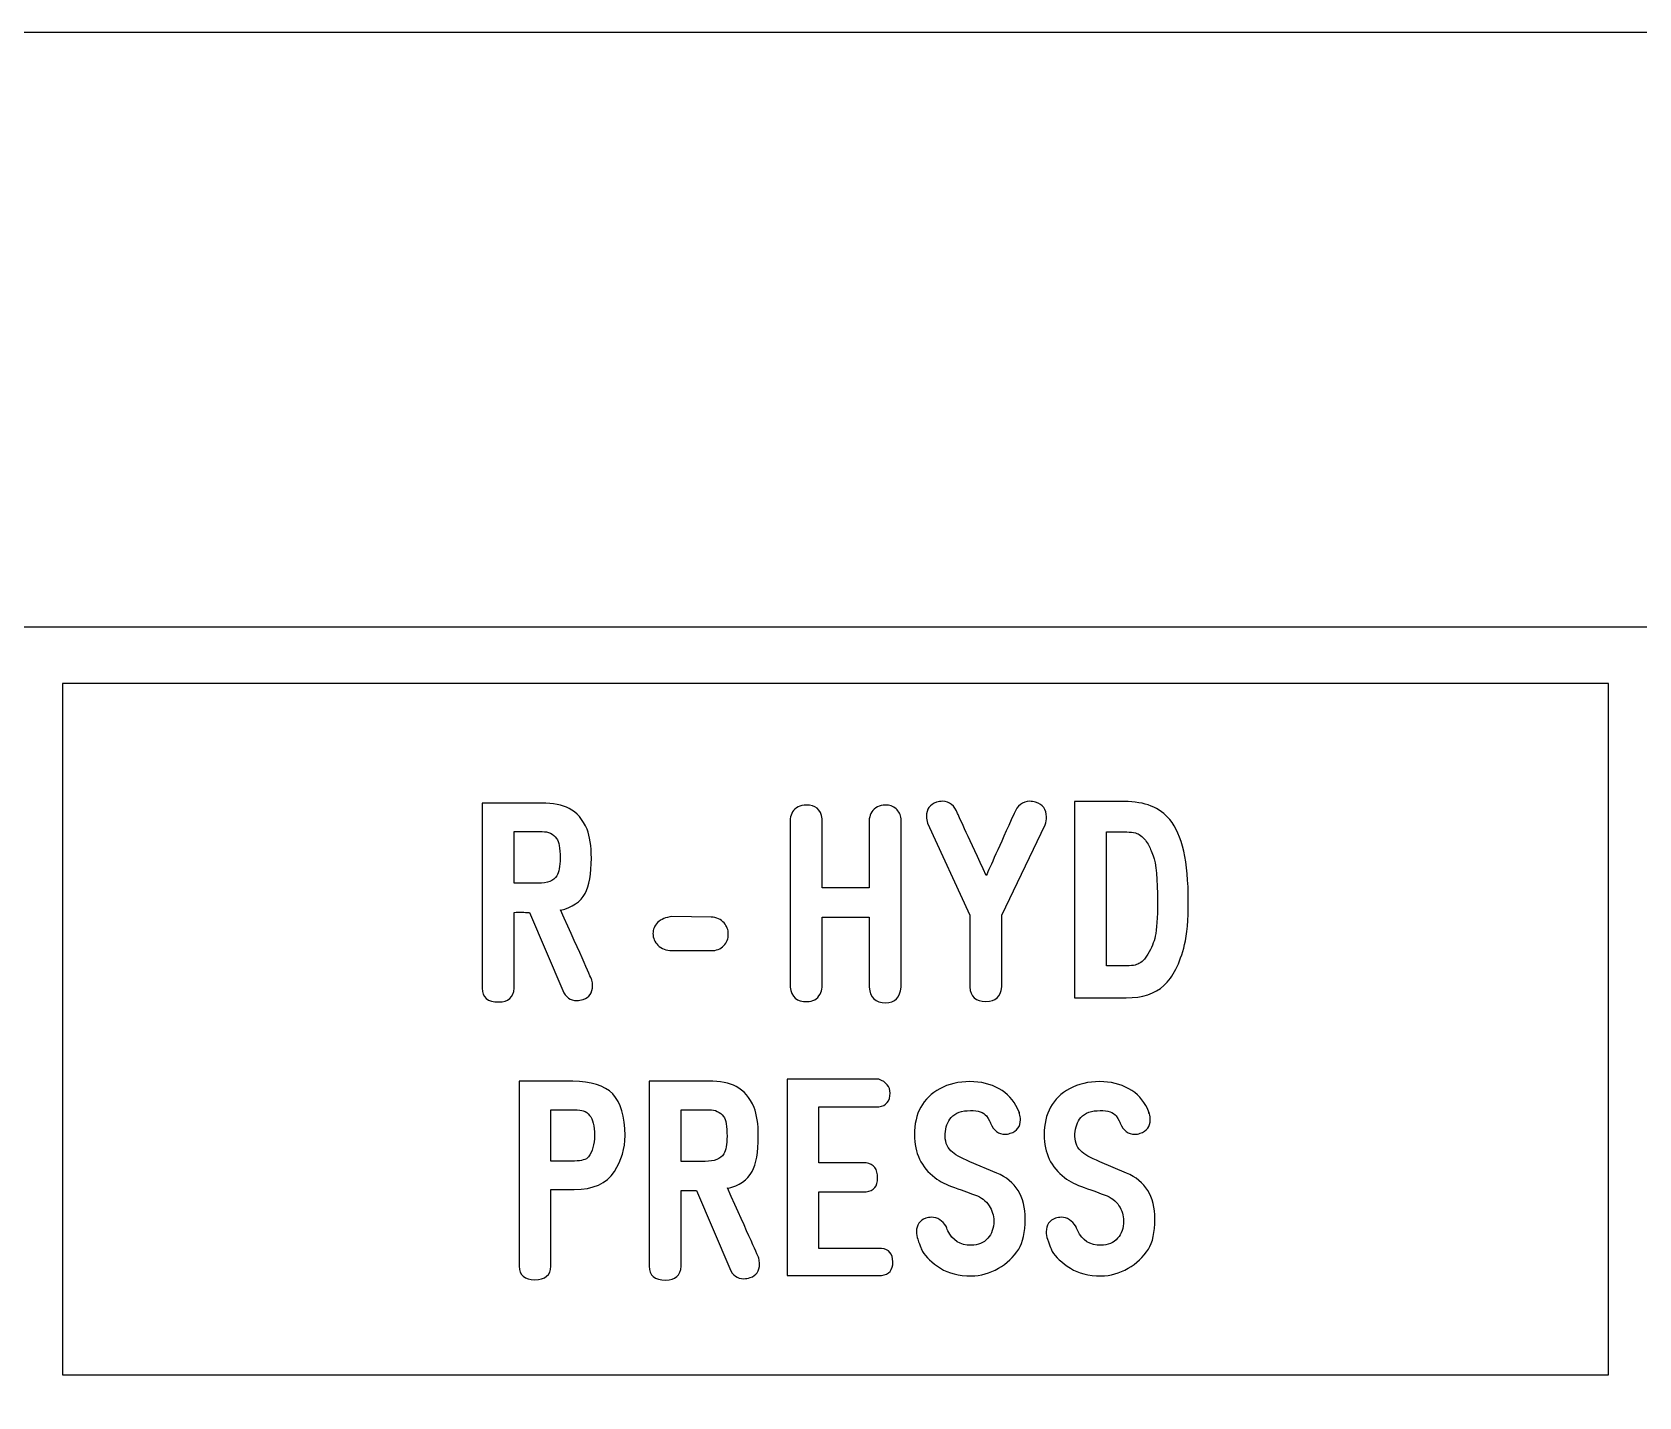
# Model space of a CAD drawing. Extents: x -224 to 225, y -79 to 79.
# Drawn here: x 152.49 to 177.49, y 57.14 to 78.38 of the extents above; entities that cross this region are included whole.
import ezdxf

# ---------------------------------------------------------------- set-up
doc = ezdxf.new("R2010")
doc.units = 0
doc.header["$MEASUREMENT"] = 0
doc.layers.add('PLAN_1', color=7, linetype='CONTINUOUS')

msp = doc.modelspace()

# ---------------------------------------------------------------- linework, layer by layer
at = {"layer": 'PLAN_1', "color": 250}
for points, knots in [([(223.9759, 78.3773), (223.9759, 78.3773), (80.9759, 78.3773), (80.9759, 78.3773), (80.9759, 78.3773), (80.4251, 78.3773), (79.9759, 77.9273), (79.9759, 77.3758), (79.9759, 77.3758), (79.9759, 77.3758), (79.9758, 71.3342), (79.9758, 71.3342), (79.9758, 71.3342), (79.9758, 70.7827), (80.4251, 70.3325), (80.9759, 70.3325), (80.9759, 70.3325), (80.9759, 70.3325), (84.7471, 70.3329), (84.7471, 70.3329), (84.7471, 70.3329), (84.7471, 70.3329), (84.7471, 70.3312), (84.7471, 70.3312), (84.7471, 70.3312), (84.7774, 70.3321), (84.8074, 70.3317), (84.8374, 70.3317), (84.8374, 70.3317), (88.2125, 70.3329), (90.9501, 67.5933), (90.9501, 64.2164), (90.9501, 64.2164), (90.9499, 60.8399), (88.2127, 58.101), (84.8374, 58.101), (84.8374, 58.101), (84.8072, 58.1014), (84.7774, 58.1018), (84.7474, 58.1024), (84.7474, 58.1024), (84.7474, 58.1024), (84.7471, 58.1014), (84.7471, 58.1014), (84.7471, 58.1014), (84.7471, 58.1014), (80.9759, 58.1014), (80.9759, 58.1014), (80.9759, 58.1014), (80.4251, 58.1014), (79.9759, 57.6514), (79.9759, 57.0999), (79.9759, 57.0999), (79.9759, 57.0999), (79.9758, -57.5), (79.9758, -57.5), (79.9758, -57.5), (79.9758, -58.0516), (80.4251, -58.5014), (80.9759, -58.5014), (80.9759, -58.5014), (80.9759, -58.5014), (84.7471, -58.5013), (84.7471, -58.5013), (84.7471, -58.5013), (84.7471, -58.5013), (84.7471, -58.502), (84.7471, -58.502), (84.7471, -58.502), (84.7774, -58.5013), (84.8074, -58.5014), (84.8374, -58.5014), (84.8374, -58.5014), (88.2125, -58.5013), (90.9501, -61.2399), (90.9501, -64.6167), (90.9501, -64.6167), (90.9499, -67.9901), (88.2177, -70.7272), (84.8467, -70.7321), (84.8467, -70.7321), (84.8397, -70.7321), (84.8338, -70.732), (84.8269, -70.7319), (84.8269, -70.7319), (84.8002, -70.7315), (84.7739, -70.7314), (84.7474, -70.7309), (84.7474, -70.7309), (84.7474, -70.7309), (84.7471, -70.7314), (84.7471, -70.7314), (84.7471, -70.7314), (84.7471, -70.7314), (80.9759, -70.7314), (80.9759, -70.7314), (80.9759, -70.7314), (80.4251, -70.7314), (79.9759, -71.181), (79.9759, -71.7325), (79.9759, -71.7325), (79.9759, -71.7325), (79.9758, -77.6209), (79.9758, -77.6209), (79.9758, -77.6209), (79.9758, -77.9033), (80.0791, -78.1466), (80.2822, -78.3424), (80.2822, -78.3424), (80.4854, -78.5379), (80.7318, -78.6325), (81.0136, -78.6218), (81.0136, -78.6218), (81.0136, -78.6218), (224.0136, -78.5346), (224.0136, -78.5346), (224.0136, -78.5346), (224.5508, -78.5142), (224.9758, -78.0725), (224.9758, -77.5342), (224.9758, -77.5342), (224.9758, -77.5342), (224.9758, -71.7378), (224.9758, -71.7378), (224.9758, -71.7378), (224.9758, -71.1866), (224.5266, -70.7368), (223.9758, -70.7368), (223.9758, -70.7368), (223.9758, -70.7368), (220.4778, -70.7365), (220.4778, -70.7365), (220.4778, -70.7365), (220.4778, -70.7365), (220.4778, -70.735), (220.4778, -70.735), (220.4778, -70.735), (220.4481, -70.7357), (220.4179, -70.7368), (220.3879, -70.7368), (220.3879, -70.7368), (217.0127, -70.7365), (214.2753, -67.9983), (214.2753, -64.6215), (214.2753, -64.6215), (214.2753, -61.2481), (217.0057, -58.5128), (220.3752, -58.506), (220.3752, -58.506), (220.381, -58.5058), (220.3857, -58.506), (220.3914, -58.5058), (220.3914, -58.5058), (220.4203, -58.5054), (220.4492, -58.5066), (220.4779, -58.5072), (220.4779, -58.5072), (220.4779, -58.5072), (220.4778, -58.505), (220.4778, -58.505), (220.4778, -58.505), (220.4778, -58.505), (223.9759, -58.505), (223.9759, -58.505), (223.9759, -58.505), (224.5267, -58.505), (224.9758, -58.0556), (224.9758, -57.5041), (224.9758, -57.5041), (224.9758, -57.5041), (224.9758, 57.096), (224.9758, 57.096), (224.9758, 57.096), (224.9758, 57.6478), (224.5266, 58.0971), (223.9758, 58.0971), (223.9758, 58.0971), (223.9758, 58.0971), (220.4778, 58.0973), (220.4778, 58.0973), (220.4778, 58.0973), (220.4778, 58.0973), (220.4778, 58.099), (220.4778, 58.099), (220.4778, 58.099), (220.4481, 58.0981), (220.4179, 58.0971), (220.3879, 58.0971), (220.3879, 58.0971), (217.0127, 58.0973), (214.2753, 60.8356), (214.2753, 64.2126), (214.2753, 64.2126), (214.2753, 67.5856), (217.0053, 70.3207), (220.3743, 70.3279), (220.3743, 70.3279), (220.3808, 70.3282), (220.386, 70.3279), (220.3923, 70.328), (220.3923, 70.328), (220.4209, 70.3288), (220.4495, 70.3274), (220.4779, 70.3268), (220.4779, 70.3268), (220.4779, 70.3268), (220.4778, 70.3291), (220.4778, 70.3291), (220.4778, 70.3291), (220.4778, 70.3291), (223.9759, 70.3291), (223.9759, 70.3291), (223.9759, 70.3291), (224.5267, 70.3291), (224.9758, 70.7785), (224.9758, 71.3299), (224.9758, 71.3299), (224.9758, 71.3299), (224.9758, 77.3759), (224.9758, 77.3759), (224.9758, 77.3759), (224.9758, 77.9276), (224.5265, 78.377), (223.9759, 78.3773)], [0, 0, 0, 0, 0.0175439, 0.0175439, 0.0175439, 0.0175439, 0.0350877, 0.0350877, 0.0350877, 0.0350877, 0.0526316, 0.0526316, 0.0526316, 0.0526316, 0.0701754, 0.0701754, 0.0701754, 0.0701754, 0.0877193, 0.0877193, 0.0877193, 0.0877193, 0.1052632, 0.1052632, 0.1052632, 0.1052632, 0.122807, 0.122807, 0.122807, 0.122807, 0.1403509, 0.1403509, 0.1403509, 0.1403509, 0.1578947, 0.1578947, 0.1578947, 0.1578947, 0.1754386, 0.1754386, 0.1754386, 0.1754386, 0.1929825, 0.1929825, 0.1929825, 0.1929825, 0.2105263, 0.2105263, 0.2105263, 0.2105263, 0.2280702, 0.2280702, 0.2280702, 0.2280702, 0.245614, 0.245614, 0.245614, 0.245614, 0.2631579, 0.2631579, 0.2631579, 0.2631579, 0.2807018, 0.2807018, 0.2807018, 0.2807018, 0.2982456, 0.2982456, 0.2982456, 0.2982456, 0.3157895, 0.3157895, 0.3157895, 0.3157895, 0.3333333, 0.3333333, 0.3333333, 0.3333333, 0.3508772, 0.3508772, 0.3508772, 0.3508772, 0.3684211, 0.3684211, 0.3684211, 0.3684211, 0.3859649, 0.3859649, 0.3859649, 0.3859649, 0.4035088, 0.4035088, 0.4035088, 0.4035088, 0.4210526, 0.4210526, 0.4210526, 0.4210526, 0.4385965, 0.4385965, 0.4385965, 0.4385965, 0.4561404, 0.4561404, 0.4561404, 0.4561404, 0.4736842, 0.4736842, 0.4736842, 0.4736842, 0.4912281, 0.4912281, 0.4912281, 0.4912281, 0.5087719, 0.5087719, 0.5087719, 0.5087719, 0.5263158, 0.5263158, 0.5263158, 0.5263158, 0.5438596, 0.5438596, 0.5438596, 0.5438596, 0.5614035, 0.5614035, 0.5614035, 0.5614035, 0.5789474, 0.5789474, 0.5789474, 0.5789474, 0.5964912, 0.5964912, 0.5964912, 0.5964912, 0.6140351, 0.6140351, 0.6140351, 0.6140351, 0.6315789, 0.6315789, 0.6315789, 0.6315789, 0.6491228, 0.6491228, 0.6491228, 0.6491228, 0.6666667, 0.6666667, 0.6666667, 0.6666667, 0.6842105, 0.6842105, 0.6842105, 0.6842105, 0.7017544, 0.7017544, 0.7017544, 0.7017544, 0.7192982, 0.7192982, 0.7192982, 0.7192982, 0.7368421, 0.7368421, 0.7368421, 0.7368421, 0.754386, 0.754386, 0.754386, 0.754386, 0.7719298, 0.7719298, 0.7719298, 0.7719298, 0.7894737, 0.7894737, 0.7894737, 0.7894737, 0.8070175, 0.8070175, 0.8070175, 0.8070175, 0.8245614, 0.8245614, 0.8245614, 0.8245614, 0.8421053, 0.8421053, 0.8421053, 0.8421053, 0.8596491, 0.8596491, 0.8596491, 0.8596491, 0.877193, 0.877193, 0.877193, 0.877193, 0.8947368, 0.8947368, 0.8947368, 0.8947368, 0.9122807, 0.9122807, 0.9122807, 0.9122807, 0.9298246, 0.9298246, 0.9298246, 0.9298246, 0.9473684, 0.9473684, 0.9473684, 0.9473684, 0.9649123, 0.9649123, 0.9649123, 0.9649123, 1, 1, 1, 1]), ([(101.9357, 69.1187), (101.9357, 69.1187), (203.0161, 69.1187), (203.0161, 69.1187), (203.0161, 69.1187), (203.0161, 69.1187), (203.0161, -69.3472), (203.0161, -69.3472), (203.0161, -69.3472), (203.0161, -69.3472), (101.9357, -69.3472), (101.9357, -69.3472), (101.9357, -69.3472), (101.9357, -69.3472), (101.9357, 69.1187), (101.9357, 69.1187)], [0, 0, 0, 0, 0.2, 0.2, 0.2, 0.2, 0.4, 0.4, 0.4, 0.4, 0.6, 0.6, 0.6, 0.6, 1, 1, 1, 1]), ([(152.9571, 68.2396), (152.9571, 68.2396), (177.016, 68.2396), (177.016, 68.2396), (177.016, 68.2396), (177.016, 68.2396), (177.016, 57.4852), (177.016, 57.4852), (177.016, 57.4852), (177.016, 57.4852), (152.9571, 57.4852), (152.9571, 57.4852), (152.9571, 57.4852), (152.9571, 57.4852), (152.9571, 68.2396), (152.9571, 68.2396)], [0, 0, 0, 0, 0.2, 0.2, 0.2, 0.2, 0.4, 0.4, 0.4, 0.4, 0.6, 0.6, 0.6, 0.6, 1, 1, 1, 1])]:
    msp.add_open_spline(points, degree=3, knots=knots, dxfattribs=at)
at = {"layer": 'PLAN_1', "color": 7}
for points, knots in [([(160.743, 63.4635), (160.743, 63.4635), (160.2266, 64.6776), (160.2266, 64.6776), (160.2266, 64.6776), (160.1441, 64.6814), (160.0645, 64.682), (159.9882, 64.6794), (159.9882, 64.6794), (159.9882, 64.6794), (159.9883, 63.501), (159.9883, 63.501), (159.9883, 63.501), (159.975, 63.3565), (159.8948, 63.2846), (159.7479, 63.2846), (159.7479, 63.2846), (159.5746, 63.2848), (159.4886, 63.3565), (159.4911, 63.5009), (159.4911, 63.5009), (159.4911, 63.5009), (159.4912, 66.38), (159.4912, 66.38), (159.4912, 66.38), (159.4912, 66.38), (160.4128, 66.38), (160.4128, 66.38), (160.4128, 66.38), (160.5916, 66.38), (160.7345, 66.3524), (160.8413, 66.2979), (160.8413, 66.2979), (160.964, 66.2344), (161.0574, 66.1262), (161.121, 65.9718), (161.121, 65.9718), (161.1656, 65.8638), (161.1877, 65.7143), (161.1877, 65.523), (161.1877, 65.523), (161.1879, 65.2753), (161.1553, 65.092), (161.0911, 64.9736), (161.0911, 64.9736), (161.02, 64.8435), (160.8928, 64.7563), (160.7091, 64.713), (160.7091, 64.713), (160.7091, 64.713), (160.7073, 64.7189), (160.7073, 64.7189), (160.7073, 64.7189), (161.0353, 63.9924), (161.1979, 63.6273), (161.1954, 63.6236), (161.1954, 63.6236), (161.2026, 63.5963), (161.2062, 63.5682), (161.2062, 63.5396), (161.2062, 63.5396), (161.2063, 63.4266), (161.1579, 63.3546), (161.0612, 63.3235), (161.0612, 63.3235), (161.0263, 63.3128), (160.9939, 63.3069), (160.9627, 63.3069), (160.9627, 63.3069), (160.861, 63.3072), (160.7879, 63.359), (160.743, 63.4635)], [0, 0, 0, 0, 0.0526316, 0.0526316, 0.0526316, 0.0526316, 0.1052632, 0.1052632, 0.1052632, 0.1052632, 0.1578947, 0.1578947, 0.1578947, 0.1578947, 0.2105263, 0.2105263, 0.2105263, 0.2105263, 0.2631579, 0.2631579, 0.2631579, 0.2631579, 0.3157895, 0.3157895, 0.3157895, 0.3157895, 0.3684211, 0.3684211, 0.3684211, 0.3684211, 0.4210526, 0.4210526, 0.4210526, 0.4210526, 0.4736842, 0.4736842, 0.4736842, 0.4736842, 0.5263158, 0.5263158, 0.5263158, 0.5263158, 0.5789474, 0.5789474, 0.5789474, 0.5789474, 0.6315789, 0.6315789, 0.6315789, 0.6315789, 0.6842105, 0.6842105, 0.6842105, 0.6842105, 0.7368421, 0.7368421, 0.7368421, 0.7368421, 0.7894737, 0.7894737, 0.7894737, 0.7894737, 0.8421053, 0.8421053, 0.8421053, 0.8421053, 0.8947368, 0.8947368, 0.8947368, 0.8947368, 1, 1, 1, 1]), ([(165.5118, 63.5174), (165.5118, 63.5174), (165.5118, 64.6052), (165.5118, 64.6052), (165.5118, 64.6052), (165.5118, 64.6052), (164.7814, 64.6052), (164.7814, 64.6052), (164.7814, 64.6052), (164.7814, 64.6052), (164.7814, 63.5174), (164.7814, 63.5174), (164.7814, 63.5174), (164.775, 63.4735), (164.7635, 63.4367), (164.7457, 63.4054), (164.7457, 63.4054), (164.704, 63.3299), (164.6358, 63.291), (164.541, 63.2898), (164.541, 63.2898), (164.3873, 63.2874), (164.3007, 63.3629), (164.2823, 63.5167), (164.2823, 63.5167), (164.2823, 63.5167), (164.2823, 66.1358), (164.2823, 66.1358), (164.2823, 66.1358), (164.2875, 66.1771), (164.2988, 66.212), (164.3179, 66.2418), (164.3179, 66.2418), (164.3613, 66.3112), (164.433, 66.3475), (164.5334, 66.3499), (164.5334, 66.3499), (164.674, 66.3525), (164.7565, 66.2814), (164.7813, 66.1358), (164.7813, 66.1358), (164.7813, 66.1358), (164.7814, 65.0595), (164.7814, 65.0595), (164.7814, 65.0595), (164.7814, 65.0595), (165.5118, 65.0595), (165.5118, 65.0595), (165.5118, 65.0595), (165.5118, 65.0595), (165.5118, 66.1358), (165.5118, 66.1358), (165.5118, 66.1358), (165.5196, 66.1771), (165.5321, 66.212), (165.5511, 66.2418), (165.5511, 66.2418), (165.597, 66.3112), (165.6675, 66.3475), (165.7628, 66.3499), (165.7628, 66.3499), (165.8277, 66.3513), (165.8823, 66.3316), (165.9281, 66.2914), (165.9281, 66.2914), (165.9732, 66.2507), (165.9999, 66.1993), (166.0088, 66.1358), (166.0088, 66.1358), (166.0088, 66.1358), (166.0089, 63.5174), (166.0089, 63.5174), (166.0089, 63.5174), (165.993, 63.3533), (165.9122, 63.2713), (165.7666, 63.2713), (165.7666, 63.2713), (165.6065, 63.2715), (165.5219, 63.3533), (165.5118, 63.5174)], [0, 0, 0, 0, 0.047619, 0.047619, 0.047619, 0.047619, 0.0952381, 0.0952381, 0.0952381, 0.0952381, 0.1428571, 0.1428571, 0.1428571, 0.1428571, 0.1904762, 0.1904762, 0.1904762, 0.1904762, 0.2380952, 0.2380952, 0.2380952, 0.2380952, 0.2857143, 0.2857143, 0.2857143, 0.2857143, 0.3333333, 0.3333333, 0.3333333, 0.3333333, 0.3809524, 0.3809524, 0.3809524, 0.3809524, 0.4285714, 0.4285714, 0.4285714, 0.4285714, 0.4761905, 0.4761905, 0.4761905, 0.4761905, 0.5238095, 0.5238095, 0.5238095, 0.5238095, 0.5714286, 0.5714286, 0.5714286, 0.5714286, 0.6190476, 0.6190476, 0.6190476, 0.6190476, 0.6666667, 0.6666667, 0.6666667, 0.6666667, 0.7142857, 0.7142857, 0.7142857, 0.7142857, 0.7619048, 0.7619048, 0.7619048, 0.7619048, 0.8095238, 0.8095238, 0.8095238, 0.8095238, 0.8571429, 0.8571429, 0.8571429, 0.8571429, 0.9047619, 0.9047619, 0.9047619, 0.9047619, 1, 1, 1, 1]), ([(167.5726, 64.6348), (167.5726, 64.6348), (167.5726, 63.5186), (167.5726, 63.5186), (167.5726, 63.5186), (167.5599, 63.3674), (167.4786, 63.2916), (167.3266, 63.2916), (167.3266, 63.2916), (167.1692, 63.293), (167.0857, 63.3685), (167.0755, 63.5186), (167.0755, 63.5186), (167.0755, 63.5186), (167.0755, 64.6348), (167.0755, 64.6348), (167.0755, 64.6348), (167.0755, 64.6348), (166.4177, 66.0652), (166.4177, 66.0652), (166.4177, 66.0652), (166.407, 66.0996), (166.4011, 66.1351), (166.4011, 66.1714), (166.4011, 66.1714), (166.4012, 66.2858), (166.4538, 66.3595), (166.5594, 66.3931), (166.5594, 66.3931), (166.5911, 66.4027), (166.6217, 66.4079), (166.6503, 66.4079), (166.6503, 66.4079), (166.761, 66.408), (166.8397, 66.3435), (166.8867, 66.2158), (166.8867, 66.2158), (166.918, 66.146), (167.0666, 65.8262), (167.333, 65.2547), (167.333, 65.2547), (167.389, 65.3806), (167.5326, 65.7003), (167.7646, 66.2158), (167.7646, 66.2158), (167.8157, 66.3437), (167.8968, 66.4079), (168.0087, 66.4079), (168.0087, 66.4079), (168.0373, 66.408), (168.0678, 66.4027), (168.0996, 66.3931), (168.0996, 66.3931), (168.213, 66.3584), (168.2693, 66.282), (168.2693, 66.1637), (168.2693, 66.1637), (168.2693, 66.1231), (168.2623, 66.083), (168.2484, 66.0441), (168.2484, 66.0441), (168.2484, 66.0441), (167.5726, 64.6348), (167.5726, 64.6348)], [0, 0, 0, 0, 0.0588235, 0.0588235, 0.0588235, 0.0588235, 0.1176471, 0.1176471, 0.1176471, 0.1176471, 0.1764706, 0.1764706, 0.1764706, 0.1764706, 0.2352941, 0.2352941, 0.2352941, 0.2352941, 0.2941176, 0.2941176, 0.2941176, 0.2941176, 0.3529412, 0.3529412, 0.3529412, 0.3529412, 0.4117647, 0.4117647, 0.4117647, 0.4117647, 0.4705882, 0.4705882, 0.4705882, 0.4705882, 0.5294118, 0.5294118, 0.5294118, 0.5294118, 0.5882353, 0.5882353, 0.5882353, 0.5882353, 0.6470588, 0.6470588, 0.6470588, 0.6470588, 0.7058824, 0.7058824, 0.7058824, 0.7058824, 0.7647059, 0.7647059, 0.7647059, 0.7647059, 0.8235294, 0.8235294, 0.8235294, 0.8235294, 0.8823529, 0.8823529, 0.8823529, 0.8823529, 1, 1, 1, 1]), ([(170.418, 64.1768), (170.345, 63.8825), (170.238, 63.6706), (170.0975, 63.5421), (170.0975, 63.5421), (169.9578, 63.4139), (169.7613, 63.3496), (169.5095, 63.3496), (169.5095, 63.3496), (169.5095, 63.3496), (168.7049, 63.3497), (168.7049, 63.3497), (168.7049, 63.3497), (168.7049, 63.3497), (168.7049, 66.4039), (168.7049, 66.4039), (168.7049, 66.4039), (168.7049, 66.4039), (169.4798, 66.4039), (169.4798, 66.4039), (169.4798, 66.4039), (169.8001, 66.4039), (170.0365, 66.3106), (170.1891, 66.1231), (170.1891, 66.1231), (170.3805, 65.888), (170.4758, 65.4664), (170.4758, 64.858), (170.4758, 64.858), (170.4759, 64.5598), (170.4567, 64.333), (170.418, 64.1768)], [0, 0, 0, 0, 0.1111111, 0.1111111, 0.1111111, 0.1111111, 0.2222222, 0.2222222, 0.2222222, 0.2222222, 0.3333333, 0.3333333, 0.3333333, 0.3333333, 0.4444444, 0.4444444, 0.4444444, 0.4444444, 0.5555556, 0.5555556, 0.5555556, 0.5555556, 0.6666667, 0.6666667, 0.6666667, 0.6666667, 0.7777778, 0.7777778, 0.7777778, 0.7777778, 1, 1, 1, 1]), ([(160.6475, 65.8306), (160.5928, 65.9013), (160.5177, 65.9368), (160.4224, 65.9368), (160.4224, 65.9368), (160.4224, 65.9368), (159.9883, 65.9369), (159.9883, 65.9369), (159.9883, 65.9369), (159.9883, 65.9369), (159.9883, 65.1319), (159.9883, 65.1319), (159.9883, 65.1319), (159.9883, 65.1319), (160.3608, 65.1319), (160.3608, 65.1319), (160.3608, 65.1319), (160.5058, 65.1319), (160.6023, 65.1707), (160.6493, 65.2476), (160.6493, 65.2476), (160.6844, 65.3038), (160.7014, 65.3951), (160.7014, 65.523), (160.7014, 65.523), (160.7015, 65.68), (160.6836, 65.7822), (160.6475, 65.8306)], [0, 0, 0, 0, 0.125, 0.125, 0.125, 0.125, 0.25, 0.25, 0.25, 0.25, 0.375, 0.375, 0.375, 0.375, 0.5, 0.5, 0.5, 0.5, 0.625, 0.625, 0.625, 0.625, 0.75, 0.75, 0.75, 0.75, 1, 1, 1, 1]), ([(169.9304, 65.5607), (169.903, 65.6322), (169.8763, 65.692), (169.8503, 65.7391), (169.8503, 65.7391), (169.8167, 65.8002), (169.7708, 65.851), (169.7123, 65.8916), (169.7123, 65.8916), (169.6762, 65.9177), (169.5966, 65.931), (169.4739, 65.931), (169.4739, 65.931), (169.4739, 65.931), (169.202, 65.931), (169.202, 65.931), (169.202, 65.931), (169.202, 65.931), (169.202, 63.845), (169.202, 63.845), (169.202, 63.845), (169.202, 63.845), (169.481, 63.845), (169.481, 63.845), (169.481, 63.845), (169.5929, 63.845), (169.6684, 63.8575), (169.7085, 63.8829), (169.7085, 63.8829), (169.7481, 63.9085), (169.7727, 63.9273), (169.7829, 63.9394), (169.7829, 63.9394), (169.7919, 63.9485), (169.8127, 63.9788), (169.8464, 64.0309), (169.8464, 64.0309), (169.9038, 64.1233), (169.9418, 64.2146), (169.9615, 64.3069), (169.9615, 64.3069), (169.985, 64.4201), (169.9971, 64.5961), (169.9971, 64.8357), (169.9971, 64.8357), (169.9973, 65.1995), (169.9748, 65.441), (169.9304, 65.5607)], [0, 0, 0, 0, 0.0769231, 0.0769231, 0.0769231, 0.0769231, 0.1538462, 0.1538462, 0.1538462, 0.1538462, 0.2307692, 0.2307692, 0.2307692, 0.2307692, 0.3076923, 0.3076923, 0.3076923, 0.3076923, 0.3846154, 0.3846154, 0.3846154, 0.3846154, 0.4615385, 0.4615385, 0.4615385, 0.4615385, 0.5384615, 0.5384615, 0.5384615, 0.5384615, 0.6153846, 0.6153846, 0.6153846, 0.6153846, 0.6923077, 0.6923077, 0.6923077, 0.6923077, 0.7692308, 0.7692308, 0.7692308, 0.7692308, 0.8461538, 0.8461538, 0.8461538, 0.8461538, 1, 1, 1, 1]), ([(162.4414, 64.0839), (162.3519, 64.0852), (162.2792, 64.1129), (162.2233, 64.1677), (162.2233, 64.1677), (162.1725, 64.2186), (162.147, 64.2788), (162.147, 64.3482), (162.147, 64.3482), (162.1471, 64.4151), (162.1712, 64.4721), (162.2195, 64.5199), (162.2195, 64.5199), (162.2717, 64.5733), (162.346, 64.6038), (162.4413, 64.6126), (162.4413, 64.6126), (162.4413, 64.6126), (163.0504, 64.6071), (163.0504, 64.6071), (163.0504, 64.6071), (163.1361, 64.5993), (163.2035, 64.5688), (163.2531, 64.5153), (163.2531, 64.5153), (163.2971, 64.4673), (163.3186, 64.4092), (163.3186, 64.3405), (163.3186, 64.3405), (163.3187, 64.2714), (163.2957, 64.2115), (163.2499, 64.1619), (163.2499, 64.1619), (163.1992, 64.1087), (163.1323, 64.0825), (163.0503, 64.0838), (163.0503, 64.0838), (163.0503, 64.0838), (162.4414, 64.0839), (162.4414, 64.0839)], [0, 0, 0, 0, 0.0909091, 0.0909091, 0.0909091, 0.0909091, 0.1818182, 0.1818182, 0.1818182, 0.1818182, 0.2727273, 0.2727273, 0.2727273, 0.2727273, 0.3636364, 0.3636364, 0.3636364, 0.3636364, 0.4545455, 0.4545455, 0.4545455, 0.4545455, 0.5454545, 0.5454545, 0.5454545, 0.5454545, 0.6363636, 0.6363636, 0.6363636, 0.6363636, 0.7272727, 0.7272727, 0.7272727, 0.7272727, 0.8181818, 0.8181818, 0.8181818, 0.8181818, 1, 1, 1, 1]), ([(161.5468, 60.6475), (161.4266, 60.4597), (161.2174, 60.3664), (160.9212, 60.3664), (160.9212, 60.3664), (160.9212, 60.3664), (160.5596, 60.3665), (160.5596, 60.3665), (160.5596, 60.3665), (160.5596, 60.3665), (160.5596, 59.172), (160.5596, 59.172), (160.5596, 59.172), (160.5533, 59.0329), (160.4692, 58.9634), (160.3084, 58.9634), (160.3084, 58.9634), (160.1508, 58.9635), (160.0687, 59.0327), (160.0623, 59.1719), (160.0623, 59.1719), (160.0623, 59.1719), (160.0623, 62.0517), (160.0623, 62.0517), (160.0623, 62.0517), (160.0623, 62.0517), (160.8989, 62.0517), (160.8989, 62.0517), (160.8989, 62.0517), (161.1845, 62.0517), (161.3916, 61.9854), (161.52, 61.8531), (161.52, 61.8531), (161.6484, 61.7211), (161.7126, 61.5054), (161.7126, 61.206), (161.7126, 61.206), (161.7127, 61.0064), (161.6573, 60.8202), (161.5468, 60.6475)], [0, 0, 0, 0, 0.0909091, 0.0909091, 0.0909091, 0.0909091, 0.1818182, 0.1818182, 0.1818182, 0.1818182, 0.2727273, 0.2727273, 0.2727273, 0.2727273, 0.3636364, 0.3636364, 0.3636364, 0.3636364, 0.4545455, 0.4545455, 0.4545455, 0.4545455, 0.5454545, 0.5454545, 0.5454545, 0.5454545, 0.6363636, 0.6363636, 0.6363636, 0.6363636, 0.7272727, 0.7272727, 0.7272727, 0.7272727, 0.8181818, 0.8181818, 0.8181818, 0.8181818, 1, 1, 1, 1]), ([(163.3407, 59.1352), (163.3407, 59.1352), (162.8246, 60.3493), (162.8246, 60.3493), (162.8246, 60.3493), (162.7418, 60.3531), (162.6623, 60.3537), (162.586, 60.3511), (162.586, 60.3511), (162.586, 60.3511), (162.5861, 59.1727), (162.5861, 59.1727), (162.5861, 59.1727), (162.5728, 59.0282), (162.4926, 58.9563), (162.3457, 58.9563), (162.3457, 58.9563), (162.1723, 58.9565), (162.0864, 59.0282), (162.0889, 59.1726), (162.0889, 59.1726), (162.0889, 59.1726), (162.089, 62.0517), (162.089, 62.0517), (162.089, 62.0517), (162.089, 62.0517), (163.0107, 62.0517), (163.0107, 62.0517), (163.0107, 62.0517), (163.1893, 62.0517), (163.3323, 62.0241), (163.4391, 61.9696), (163.4391, 61.9696), (163.562, 61.906), (163.6552, 61.7979), (163.7188, 61.6435), (163.7188, 61.6435), (163.7634, 61.5355), (163.7855, 61.386), (163.7855, 61.1947), (163.7855, 61.1947), (163.7856, 60.947), (163.7531, 60.7637), (163.6889, 60.6453), (163.6889, 60.6453), (163.6177, 60.5152), (163.4906, 60.428), (163.3069, 60.3847), (163.3069, 60.3847), (163.3069, 60.3847), (163.305, 60.3906), (163.305, 60.3906), (163.305, 60.3906), (163.633, 59.6641), (163.7957, 59.299), (163.7932, 59.2953), (163.7932, 59.2953), (163.8003, 59.268), (163.804, 59.2399), (163.804, 59.2113), (163.804, 59.2113), (163.8041, 59.0982), (163.7557, 59.0263), (163.659, 58.9952), (163.659, 58.9952), (163.6243, 58.9844), (163.5917, 58.9786), (163.5605, 58.9786), (163.5605, 58.9786), (163.459, 58.9789), (163.3857, 59.0307), (163.3407, 59.1352)], [0, 0, 0, 0, 0.0526316, 0.0526316, 0.0526316, 0.0526316, 0.1052632, 0.1052632, 0.1052632, 0.1052632, 0.1578947, 0.1578947, 0.1578947, 0.1578947, 0.2105263, 0.2105263, 0.2105263, 0.2105263, 0.2631579, 0.2631579, 0.2631579, 0.2631579, 0.3157895, 0.3157895, 0.3157895, 0.3157895, 0.3684211, 0.3684211, 0.3684211, 0.3684211, 0.4210526, 0.4210526, 0.4210526, 0.4210526, 0.4736842, 0.4736842, 0.4736842, 0.4736842, 0.5263158, 0.5263158, 0.5263158, 0.5263158, 0.5789474, 0.5789474, 0.5789474, 0.5789474, 0.6315789, 0.6315789, 0.6315789, 0.6315789, 0.6842105, 0.6842105, 0.6842105, 0.6842105, 0.7368421, 0.7368421, 0.7368421, 0.7368421, 0.7894737, 0.7894737, 0.7894737, 0.7894737, 0.8421053, 0.8421053, 0.8421053, 0.8421053, 0.8947368, 0.8947368, 0.8947368, 0.8947368, 1, 1, 1, 1]), ([(164.2325, 59.0309), (164.2325, 59.0309), (164.2325, 62.0833), (164.2325, 62.0833), (164.2325, 62.0833), (164.2325, 62.0833), (165.6591, 62.0833), (165.6591, 62.0833), (165.6591, 62.0833), (165.7771, 62.039), (165.8356, 61.9664), (165.8356, 61.8672), (165.8356, 61.8672), (165.8357, 61.7406), (165.7771, 61.6695), (165.6589, 61.6548), (165.6589, 61.6548), (165.6589, 61.6548), (164.7296, 61.655), (164.7296, 61.655), (164.7296, 61.655), (164.7296, 61.655), (164.7296, 60.7796), (164.7296, 60.7796), (164.7296, 60.7796), (164.7296, 60.7796), (165.4618, 60.7796), (165.4618, 60.7796), (165.4618, 60.7796), (165.5821, 60.7624), (165.6424, 60.6841), (165.6424, 60.5449), (165.6424, 60.5449), (165.6424, 60.4173), (165.582, 60.3459), (165.4618, 60.3326), (165.4618, 60.3326), (165.4618, 60.3326), (164.7296, 60.3327), (164.7296, 60.3327), (164.7296, 60.3327), (164.7296, 60.3327), (164.7296, 59.4478), (164.7296, 59.4478), (164.7296, 59.4478), (164.7296, 59.4478), (165.7015, 59.4478), (165.7015, 59.4478), (165.7015, 59.4478), (165.8198, 59.4364), (165.8788, 59.3677), (165.8788, 59.2411), (165.8788, 59.2411), (165.8789, 59.1135), (165.8197, 59.0434), (165.7021, 59.0307), (165.7021, 59.0307), (165.7021, 59.0307), (164.2325, 59.0309), (164.2325, 59.0309)], [0, 0, 0, 0, 0.0625, 0.0625, 0.0625, 0.0625, 0.125, 0.125, 0.125, 0.125, 0.1875, 0.1875, 0.1875, 0.1875, 0.25, 0.25, 0.25, 0.25, 0.3125, 0.3125, 0.3125, 0.3125, 0.375, 0.375, 0.375, 0.375, 0.4375, 0.4375, 0.4375, 0.4375, 0.5, 0.5, 0.5, 0.5, 0.5625, 0.5625, 0.5625, 0.5625, 0.625, 0.625, 0.625, 0.625, 0.6875, 0.6875, 0.6875, 0.6875, 0.75, 0.75, 0.75, 0.75, 0.8125, 0.8125, 0.8125, 0.8125, 0.875, 0.875, 0.875, 0.875, 1, 1, 1, 1]), ([(167.8367, 59.4403), (167.7573, 59.3161), (167.6517, 59.2163), (167.5202, 59.1407), (167.5202, 59.1407), (167.3849, 59.0625), (167.2449, 59.0232), (167.1012, 59.0232), (167.1012, 59.0232), (166.9025, 59.0232), (166.7427, 59.0625), (166.6226, 59.1407), (166.6226, 59.1407), (166.4873, 59.2284), (166.3924, 59.3161), (166.3391, 59.4032), (166.3391, 59.4032), (166.3282, 59.4231), (166.3041, 59.4859), (166.2666, 59.5915), (166.2666, 59.5915), (166.2534, 59.6298), (166.2462, 59.6697), (166.2462, 59.7103), (166.2462, 59.7103), (166.2462, 59.8159), (166.2946, 59.8857), (166.3912, 59.9189), (166.3912, 59.9189), (166.4213, 59.9292), (166.4503, 59.934), (166.4789, 59.934), (166.4789, 59.934), (166.5731, 59.9341), (166.6505, 59.8851), (166.7116, 59.7865), (166.7116, 59.7865), (166.7118, 59.7786), (166.7198, 59.7568), (166.7357, 59.7236), (166.7357, 59.7236), (166.8064, 59.5731), (166.9277, 59.498), (167.0987, 59.498), (167.0987, 59.498), (167.2069, 59.498), (167.2932, 59.5349), (167.3574, 59.608), (167.3574, 59.608), (167.4184, 59.6759), (167.449, 59.7657), (167.449, 59.8763), (167.449, 59.8763), (167.4492, 59.9626), (167.4254, 60.0422), (167.3784, 60.1147), (167.3784, 60.1147), (167.3263, 60.1928), (167.2538, 60.2474), (167.1623, 60.2787), (167.1623, 60.2787), (167.0904, 60.3059), (166.9824, 60.3447), (166.8381, 60.3955), (166.8381, 60.3955), (166.7155, 60.4384), (166.6137, 60.4903), (166.5329, 60.552), (166.5329, 60.552), (166.3207, 60.7135), (166.2145, 60.9353), (166.2145, 61.2168), (166.2145, 61.2168), (166.2145, 61.5525), (166.346, 61.7916), (166.6092, 61.934), (166.6092, 61.934), (166.7461, 62.0083), (166.9023, 62.0458), (167.0784, 62.0458), (167.0784, 62.0458), (167.2476, 62.0458), (167.3987, 62.0089), (167.5329, 61.9358), (167.5329, 61.9358), (167.6619, 61.8642), (167.7579, 61.7604), (167.8196, 61.6249), (167.8196, 61.6249), (167.8196, 61.6249), (167.8439, 61.5693), (167.8439, 61.5693), (167.8439, 61.5693), (167.8451, 61.5667), (167.8456, 61.5639), (167.8456, 61.5614), (167.8456, 61.5614), (167.8439, 61.5667), (167.8424, 61.5691), (167.8424, 61.5691), (167.8424, 61.5691), (167.8425, 61.5679), (167.845, 61.5589), (167.8513, 61.5429), (167.8513, 61.5429), (167.8603, 61.5144), (167.8647, 61.4846), (167.8647, 61.4533), (167.8647, 61.4533), (167.8647, 61.3449), (167.8119, 61.2735), (167.7064, 61.241), (167.7064, 61.241), (167.678, 61.2314), (167.6505, 61.2264), (167.6244, 61.2264), (167.6244, 61.2264), (167.5242, 61.2265), (167.4483, 61.2837), (167.3987, 61.3975), (167.3987, 61.3975), (167.3964, 61.4126), (167.3752, 61.4501), (167.3358, 61.5112), (167.3358, 61.5112), (167.2894, 61.5673), (167.2068, 61.5952), (167.086, 61.5952), (167.086, 61.5952), (166.9507, 61.5953), (166.8508, 61.5583), (166.7859, 61.4852), (166.7859, 61.4852), (166.7306, 61.4211), (166.6995, 61.3371), (166.6931, 61.2341), (166.6931, 61.2341), (166.687, 61.1222), (166.7166, 61.0331), (166.7828, 60.9676), (166.7828, 60.9676), (166.835, 60.9155), (166.9334, 60.8589), (167.0784, 60.798), (167.0784, 60.798), (167.0784, 60.798), (167.4942, 60.6233), (167.4942, 60.6233), (167.4942, 60.6233), (167.7899, 60.4987), (167.9372, 60.2595), (167.9372, 59.9062), (167.9372, 59.9062), (167.9373, 59.7007), (167.9035, 59.5457), (167.8367, 59.4403)], [0, 0, 0, 0, 0.025, 0.025, 0.025, 0.025, 0.05, 0.05, 0.05, 0.05, 0.075, 0.075, 0.075, 0.075, 0.1, 0.1, 0.1, 0.1, 0.125, 0.125, 0.125, 0.125, 0.15, 0.15, 0.15, 0.15, 0.175, 0.175, 0.175, 0.175, 0.2, 0.2, 0.2, 0.2, 0.225, 0.225, 0.225, 0.225, 0.25, 0.25, 0.25, 0.25, 0.275, 0.275, 0.275, 0.275, 0.3, 0.3, 0.3, 0.3, 0.325, 0.325, 0.325, 0.325, 0.35, 0.35, 0.35, 0.35, 0.375, 0.375, 0.375, 0.375, 0.4, 0.4, 0.4, 0.4, 0.425, 0.425, 0.425, 0.425, 0.45, 0.45, 0.45, 0.45, 0.475, 0.475, 0.475, 0.475, 0.5, 0.5, 0.5, 0.5, 0.525, 0.525, 0.525, 0.525, 0.55, 0.55, 0.55, 0.55, 0.575, 0.575, 0.575, 0.575, 0.6, 0.6, 0.6, 0.6, 0.625, 0.625, 0.625, 0.625, 0.65, 0.65, 0.65, 0.65, 0.675, 0.675, 0.675, 0.675, 0.7, 0.7, 0.7, 0.7, 0.725, 0.725, 0.725, 0.725, 0.75, 0.75, 0.75, 0.75, 0.775, 0.775, 0.775, 0.775, 0.8, 0.8, 0.8, 0.8, 0.825, 0.825, 0.825, 0.825, 0.85, 0.85, 0.85, 0.85, 0.875, 0.875, 0.875, 0.875, 0.9, 0.9, 0.9, 0.9, 0.925, 0.925, 0.925, 0.925, 0.95, 0.95, 0.95, 0.95, 1, 1, 1, 1]), ([(169.8556, 59.4403), (169.7762, 59.3161), (169.6706, 59.2163), (169.5391, 59.1407), (169.5391, 59.1407), (169.4038, 59.0625), (169.2638, 59.0232), (169.1201, 59.0232), (169.1201, 59.0232), (168.9214, 59.0232), (168.7616, 59.0625), (168.6415, 59.1407), (168.6415, 59.1407), (168.5062, 59.2284), (168.4113, 59.3161), (168.358, 59.4032), (168.358, 59.4032), (168.3471, 59.4231), (168.323, 59.4859), (168.2855, 59.5915), (168.2855, 59.5915), (168.2723, 59.6298), (168.2651, 59.6697), (168.2651, 59.7103), (168.2651, 59.7103), (168.2651, 59.8159), (168.3135, 59.8857), (168.4101, 59.9189), (168.4101, 59.9189), (168.4402, 59.9292), (168.4692, 59.934), (168.4978, 59.934), (168.4978, 59.934), (168.592, 59.9341), (168.6694, 59.8851), (168.7305, 59.7865), (168.7305, 59.7865), (168.7307, 59.7786), (168.7387, 59.7568), (168.7546, 59.7236), (168.7546, 59.7236), (168.8253, 59.5731), (168.9466, 59.498), (169.1176, 59.498), (169.1176, 59.498), (169.2258, 59.498), (169.3121, 59.5349), (169.3763, 59.608), (169.3763, 59.608), (169.4373, 59.6759), (169.4679, 59.7657), (169.4679, 59.8763), (169.4679, 59.8763), (169.4681, 59.9626), (169.4443, 60.0422), (169.3973, 60.1147), (169.3973, 60.1147), (169.3452, 60.1928), (169.2727, 60.2474), (169.1812, 60.2787), (169.1812, 60.2787), (169.1093, 60.3059), (169.0013, 60.3447), (168.857, 60.3955), (168.857, 60.3955), (168.7344, 60.4384), (168.6326, 60.4903), (168.5518, 60.552), (168.5518, 60.552), (168.3396, 60.7135), (168.2334, 60.9353), (168.2334, 61.2168), (168.2334, 61.2168), (168.2334, 61.5525), (168.3649, 61.7916), (168.6281, 61.934), (168.6281, 61.934), (168.7648, 62.0083), (168.9212, 62.0458), (169.0973, 62.0458), (169.0973, 62.0458), (169.2665, 62.0458), (169.4176, 62.0089), (169.5518, 61.9358), (169.5518, 61.9358), (169.6808, 61.8642), (169.7768, 61.7604), (169.8385, 61.6249), (169.8385, 61.6249), (169.8385, 61.6249), (169.8628, 61.5693), (169.8628, 61.5693), (169.8628, 61.5693), (169.864, 61.5667), (169.8645, 61.5639), (169.8645, 61.5614), (169.8645, 61.5614), (169.8628, 61.5667), (169.8613, 61.5691), (169.8613, 61.5691), (169.8613, 61.5691), (169.8614, 61.5679), (169.8639, 61.5589), (169.8702, 61.5429), (169.8702, 61.5429), (169.8792, 61.5144), (169.8836, 61.4846), (169.8836, 61.4533), (169.8836, 61.4533), (169.8836, 61.3449), (169.8308, 61.2735), (169.7253, 61.241), (169.7253, 61.241), (169.6969, 61.2314), (169.6694, 61.2264), (169.6433, 61.2264), (169.6433, 61.2264), (169.5431, 61.2265), (169.4672, 61.2837), (169.4176, 61.3975), (169.4176, 61.3975), (169.4153, 61.4126), (169.3941, 61.4501), (169.3547, 61.5112), (169.3547, 61.5112), (169.3083, 61.5673), (169.2257, 61.5952), (169.1049, 61.5952), (169.1049, 61.5952), (168.9696, 61.5953), (168.8697, 61.5583), (168.8048, 61.4852), (168.8048, 61.4852), (168.7495, 61.4211), (168.7184, 61.3371), (168.712, 61.2341), (168.712, 61.2341), (168.7059, 61.1222), (168.7355, 61.0331), (168.8017, 60.9676), (168.8017, 60.9676), (168.8539, 60.9155), (168.9523, 60.8589), (169.0973, 60.798), (169.0973, 60.798), (169.0973, 60.798), (169.5131, 60.6233), (169.5131, 60.6233), (169.5131, 60.6233), (169.8086, 60.4987), (169.9561, 60.2595), (169.9561, 59.9062), (169.9561, 59.9062), (169.9562, 59.7007), (169.9224, 59.5457), (169.8556, 59.4403)], [0, 0, 0, 0, 0.025, 0.025, 0.025, 0.025, 0.05, 0.05, 0.05, 0.05, 0.075, 0.075, 0.075, 0.075, 0.1, 0.1, 0.1, 0.1, 0.125, 0.125, 0.125, 0.125, 0.15, 0.15, 0.15, 0.15, 0.175, 0.175, 0.175, 0.175, 0.2, 0.2, 0.2, 0.2, 0.225, 0.225, 0.225, 0.225, 0.25, 0.25, 0.25, 0.25, 0.275, 0.275, 0.275, 0.275, 0.3, 0.3, 0.3, 0.3, 0.325, 0.325, 0.325, 0.325, 0.35, 0.35, 0.35, 0.35, 0.375, 0.375, 0.375, 0.375, 0.4, 0.4, 0.4, 0.4, 0.425, 0.425, 0.425, 0.425, 0.45, 0.45, 0.45, 0.45, 0.475, 0.475, 0.475, 0.475, 0.5, 0.5, 0.5, 0.5, 0.525, 0.525, 0.525, 0.525, 0.55, 0.55, 0.55, 0.55, 0.575, 0.575, 0.575, 0.575, 0.6, 0.6, 0.6, 0.6, 0.625, 0.625, 0.625, 0.625, 0.65, 0.65, 0.65, 0.65, 0.675, 0.675, 0.675, 0.675, 0.7, 0.7, 0.7, 0.7, 0.725, 0.725, 0.725, 0.725, 0.75, 0.75, 0.75, 0.75, 0.775, 0.775, 0.775, 0.775, 0.8, 0.8, 0.8, 0.8, 0.825, 0.825, 0.825, 0.825, 0.85, 0.85, 0.85, 0.85, 0.875, 0.875, 0.875, 0.875, 0.9, 0.9, 0.9, 0.9, 0.925, 0.925, 0.925, 0.925, 0.95, 0.95, 0.95, 0.95, 1, 1, 1, 1]), ([(161.2174, 61.3999), (161.194, 61.4967), (161.1417, 61.5608), (161.0623, 61.5919), (161.0623, 61.5919), (161.0377, 61.6015), (160.9892, 61.6066), (160.9173, 61.6066), (160.9173, 61.6066), (160.9173, 61.6066), (160.5596, 61.6066), (160.5596, 61.6066), (160.5596, 61.6066), (160.5596, 61.6066), (160.5596, 60.8097), (160.5596, 60.8097), (160.5596, 60.8097), (160.5596, 60.8097), (160.9251, 60.8097), (160.9251, 60.8097), (160.9251, 60.8097), (161.0363, 60.8097), (161.1093, 60.831), (161.1424, 60.8749), (161.1424, 60.8749), (161.2047, 60.9556), (161.2358, 61.0655), (161.2358, 61.206), (161.2358, 61.206), (161.2359, 61.2843), (161.2295, 61.3491), (161.2174, 61.3999)], [0, 0, 0, 0, 0.1111111, 0.1111111, 0.1111111, 0.1111111, 0.2222222, 0.2222222, 0.2222222, 0.2222222, 0.3333333, 0.3333333, 0.3333333, 0.3333333, 0.4444444, 0.4444444, 0.4444444, 0.4444444, 0.5555556, 0.5555556, 0.5555556, 0.5555556, 0.6666667, 0.6666667, 0.6666667, 0.6666667, 0.7777778, 0.7777778, 0.7777778, 0.7777778, 1, 1, 1, 1]), ([(163.2453, 61.5023), (163.1905, 61.573), (163.1155, 61.6085), (163.0202, 61.6085), (163.0202, 61.6085), (163.0202, 61.6085), (162.5861, 61.6086), (162.5861, 61.6086), (162.5861, 61.6086), (162.5861, 61.6086), (162.5861, 60.8037), (162.5861, 60.8037), (162.5861, 60.8037), (162.5861, 60.8037), (162.9585, 60.8037), (162.9585, 60.8037), (162.9585, 60.8037), (163.1036, 60.8037), (163.2001, 60.8424), (163.2471, 60.9193), (163.2471, 60.9193), (163.2822, 60.9755), (163.2992, 61.0668), (163.2992, 61.1947), (163.2992, 61.1947), (163.2992, 61.3517), (163.2814, 61.4539), (163.2453, 61.5023)], [0, 0, 0, 0, 0.125, 0.125, 0.125, 0.125, 0.25, 0.25, 0.25, 0.25, 0.375, 0.375, 0.375, 0.375, 0.5, 0.5, 0.5, 0.5, 0.625, 0.625, 0.625, 0.625, 0.75, 0.75, 0.75, 0.75, 1, 1, 1, 1])]:
    msp.add_open_spline(points, degree=3, knots=knots, dxfattribs=at)

doc.saveas('drawing.dxf')
